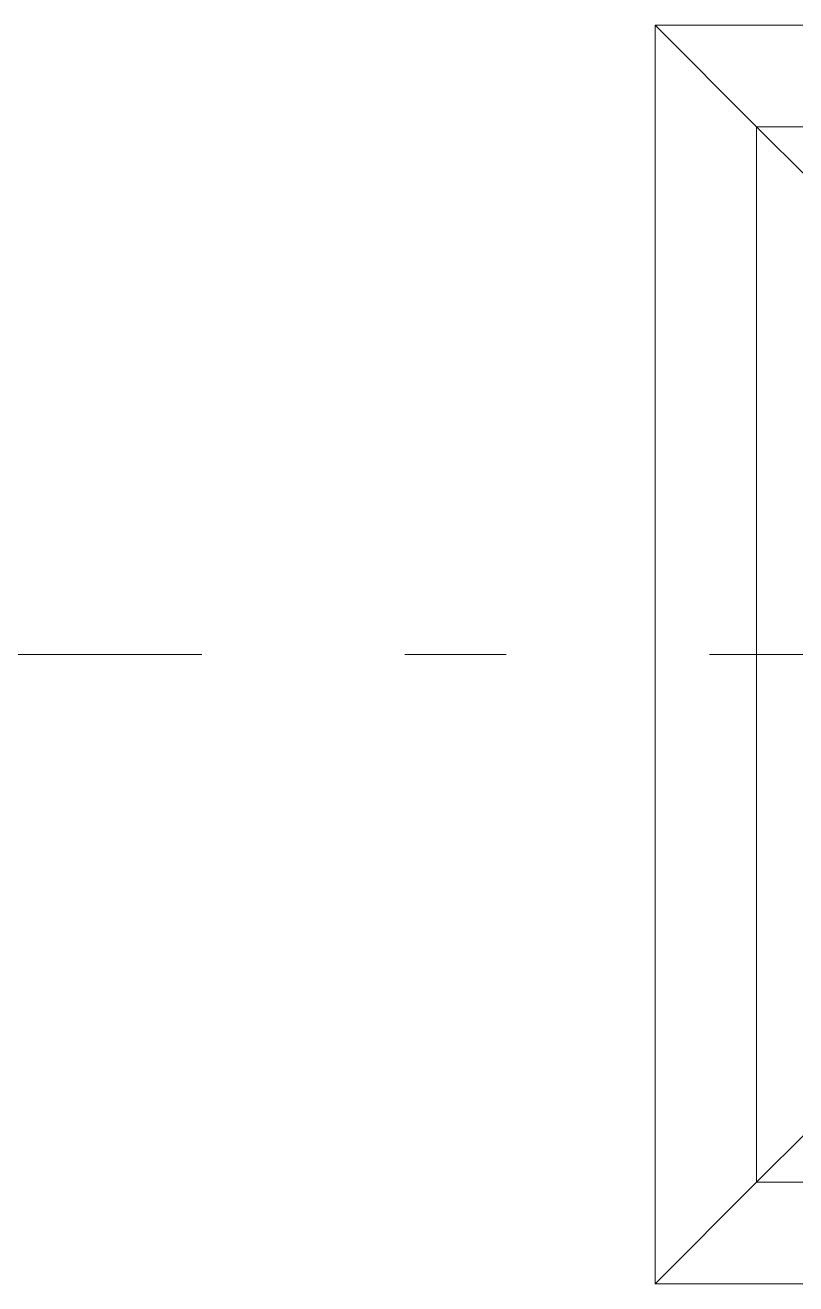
# Model space of a CAD drawing. Header units: millimetres. Extents: x -187347 to 135007, y -6415 to 292048.
# Drawn here: x -58065 to -57306, y 43435 to 44675 of the extents above; entities that cross this region are included whole.
import ezdxf

# ---------------------------------------------------------------- set-up
doc = ezdxf.new("R2010")
doc.units = ezdxf.units.MM
doc.header["$LTSCALE"] = 100
doc.linetypes.add('Z_LINE-CNTR', pattern=[17, 12, -2, 1, -2])
doc.layers.add('A-WALL', color=7, linetype='Continuous', lineweight=5)
doc.layers.add('S-GRID', color=7, linetype='Continuous', lineweight=5)

msp = doc.modelspace()

# ---------------------------------------------------------------- linework, layer by layer
at = {"layer": 'A-WALL'}
for p, q in [((-57344.9, 44575), (-57444.9, 44675)), ((-57444.9, 44675), (-57344.9, 44575)), ((-55721.9, 44675), (-57444.9, 44675)), ((-57444.9, 44675), (-57444.9, 43435)), ((-57294.1, 44524.2), (-57344.9, 44575)), ((-57344.9, 44575), (-57294.1, 44524.2)), ((-55821.9, 44575), (-57344.9, 44575)), ((-57344.9, 44575), (-57344.9, 43535)), ((-57344.9, 43535), (-57294.1, 43585.8)), ((-57294.1, 43585.8), (-57344.9, 43535)), ((-57444.9, 43435), (-57344.9, 43535)), ((-57344.9, 43535), (-57444.9, 43435)), ((-57344.9, 43535), (-55821.9, 43535)), ((-57444.9, 43435), (-55721.9, 43435))]:
    msp.add_line(p, q, dxfattribs=at)
at = {"layer": 'S-GRID', "color": 152, "linetype": 'Z_LINE-CNTR'}
msp.add_line((-89691.4, 44055), (-18064, 44055), dxfattribs=at)

doc.saveas('drawing.dxf')
